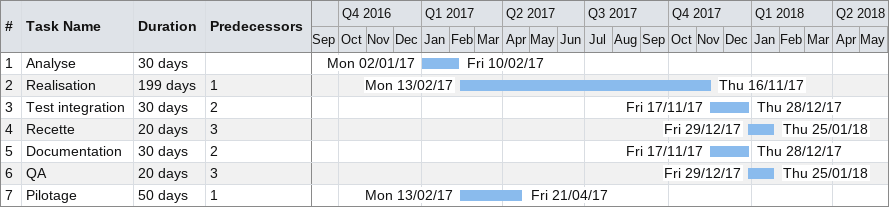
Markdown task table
| ID | Task | Duration | Start | Finish | Predecessors |
|---|---|---|---|---|---|
| 1 | Analyse | 30d | 2017-01-02 | 2017-02-10 |  |
| 2 | Realisation | 199d | 2017-02-13 | 2017-11-16 | 1 |
| 3 | Test integration | 30d | 2017-11-17 | 2017-12-28 | 2 |
| 4 | Recette | 20d | 2017-12-29 | 2018-01-25 | 3 |
| 5 | Documentation | 30d | 2017-11-17 | 2017-12-28 | 2 |
| 6 | QA | 20d | 2017-12-29 | 2018-01-25 | 3 |
| 7 | Pilotage | 50d | 2017-02-13 | 2017-04-21 | 1 |
